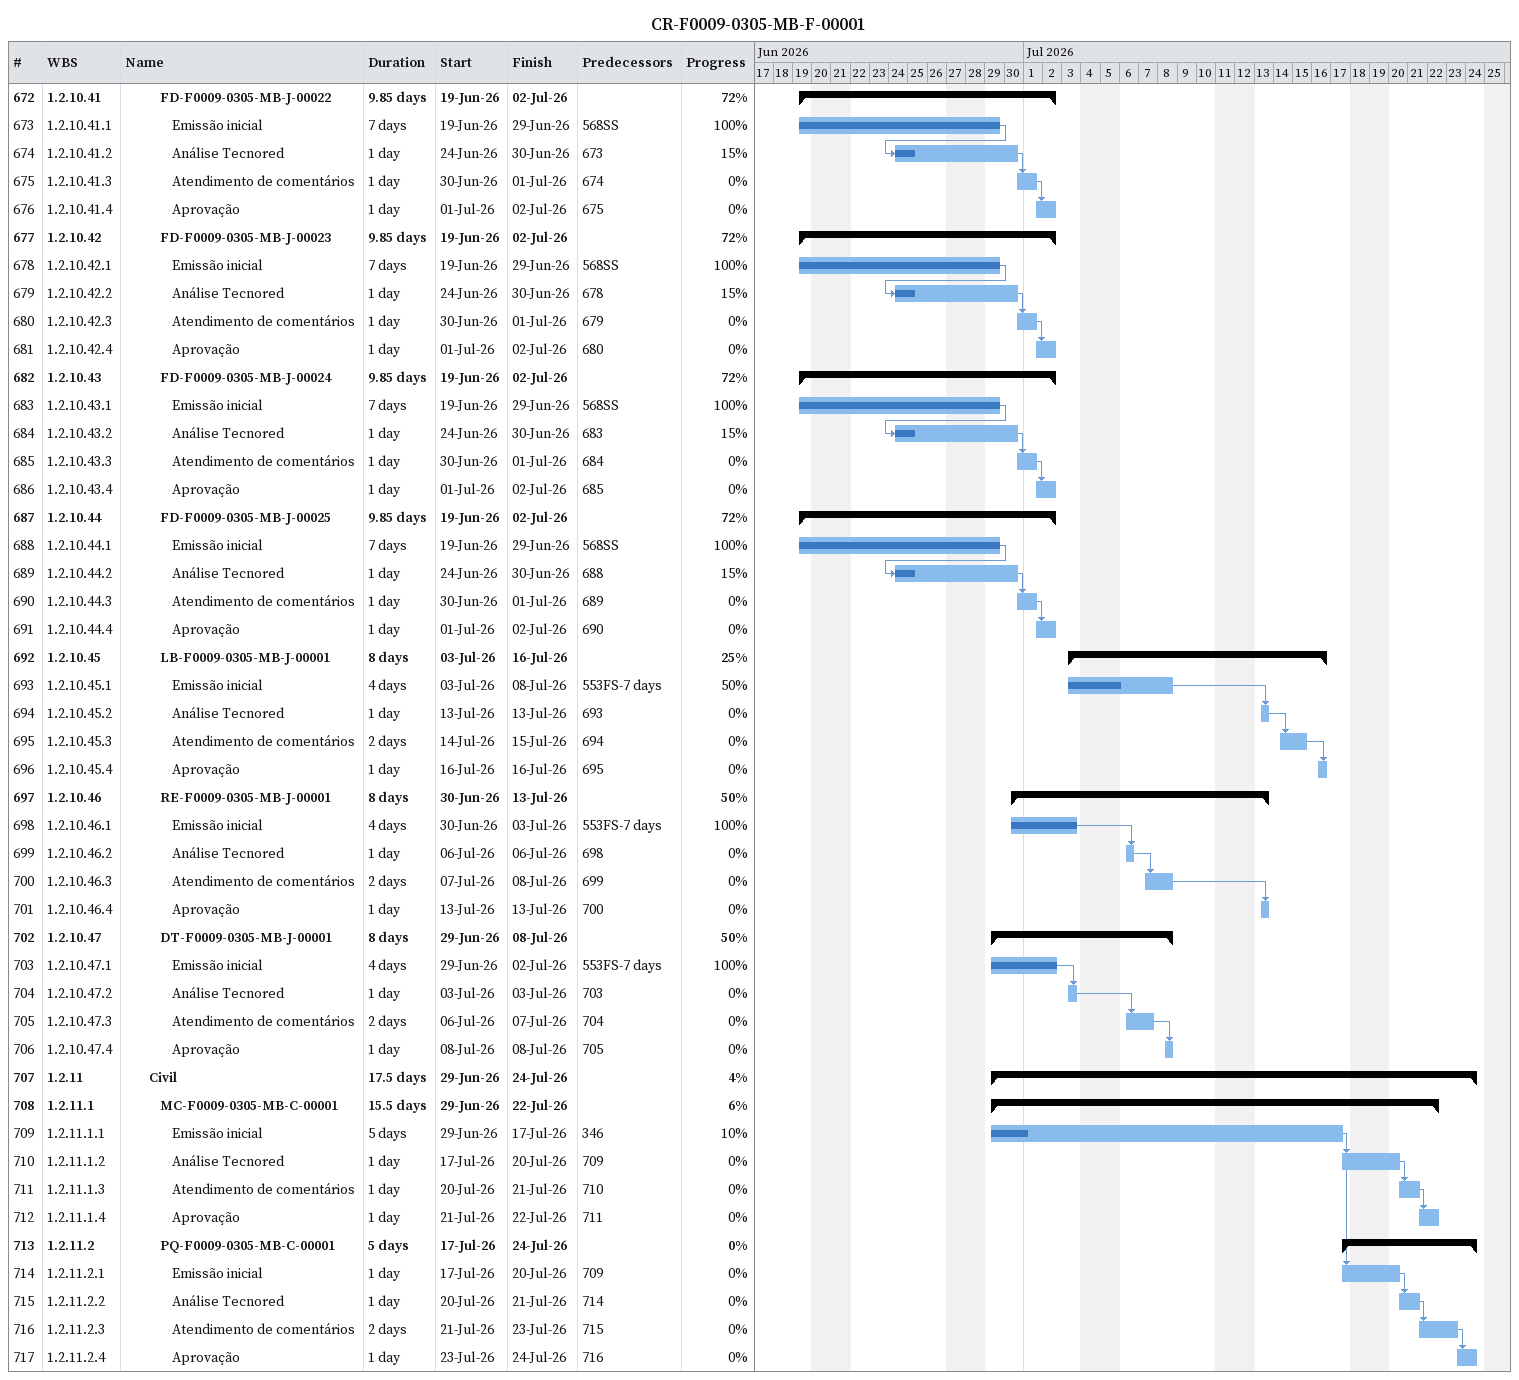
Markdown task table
CR-F0009-0305-MB-F-00001

| ID | WBS | Task | Duration | Start | Finish | Predecessors | % complete |
|---|---|---|---|---|---|---|---|
| 672 | 1.2.10.41 | **FD-F0009-0305-MB-J-00022** | 9.85d | 2026-06-19 | 2026-07-02 |  | 72 |
| 673 | 1.2.10.41.1 | Emissão inicial | 7d | 2026-06-19 | 2026-06-29 | 568SS | 100 |
| 674 | 1.2.10.41.2 | Análise Tecnored | 1d | 2026-06-24 | 2026-06-30 | 673 | 15 |
| 675 | 1.2.10.41.3 | Atendimento de comentários | 1d | 2026-06-30 | 2026-07-01 | 674 | 0 |
| 676 | 1.2.10.41.4 | Aprovação | 1d | 2026-07-01 | 2026-07-02 | 675 | 0 |
| 677 | 1.2.10.42 | **FD-F0009-0305-MB-J-00023** | 9.85d | 2026-06-19 | 2026-07-02 |  | 72 |
| 678 | 1.2.10.42.1 | Emissão inicial | 7d | 2026-06-19 | 2026-06-29 | 568SS | 100 |
| 679 | 1.2.10.42.2 | Análise Tecnored | 1d | 2026-06-24 | 2026-06-30 | 678 | 15 |
| 680 | 1.2.10.42.3 | Atendimento de comentários | 1d | 2026-06-30 | 2026-07-01 | 679 | 0 |
| 681 | 1.2.10.42.4 | Aprovação | 1d | 2026-07-01 | 2026-07-02 | 680 | 0 |
| 682 | 1.2.10.43 | **FD-F0009-0305-MB-J-00024** | 9.85d | 2026-06-19 | 2026-07-02 |  | 72 |
| 683 | 1.2.10.43.1 | Emissão inicial | 7d | 2026-06-19 | 2026-06-29 | 568SS | 100 |
| 684 | 1.2.10.43.2 | Análise Tecnored | 1d | 2026-06-24 | 2026-06-30 | 683 | 15 |
| 685 | 1.2.10.43.3 | Atendimento de comentários | 1d | 2026-06-30 | 2026-07-01 | 684 | 0 |
| 686 | 1.2.10.43.4 | Aprovação | 1d | 2026-07-01 | 2026-07-02 | 685 | 0 |
| 687 | 1.2.10.44 | **FD-F0009-0305-MB-J-00025** | 9.85d | 2026-06-19 | 2026-07-02 |  | 72 |
| 688 | 1.2.10.44.1 | Emissão inicial | 7d | 2026-06-19 | 2026-06-29 | 568SS | 100 |
| 689 | 1.2.10.44.2 | Análise Tecnored | 1d | 2026-06-24 | 2026-06-30 | 688 | 15 |
| 690 | 1.2.10.44.3 | Atendimento de comentários | 1d | 2026-06-30 | 2026-07-01 | 689 | 0 |
| 691 | 1.2.10.44.4 | Aprovação | 1d | 2026-07-01 | 2026-07-02 | 690 | 0 |
| 692 | 1.2.10.45 | **LB-F0009-0305-MB-J-00001** | 8d | 2026-07-03 | 2026-07-16 |  | 25 |
| 693 | 1.2.10.45.1 | Emissão inicial | 4d | 2026-07-03 | 2026-07-08 | 553FS-7d | 50 |
| 694 | 1.2.10.45.2 | Análise Tecnored | 1d | 2026-07-13 | 2026-07-13 | 693 | 0 |
| 695 | 1.2.10.45.3 | Atendimento de comentários | 2d | 2026-07-14 | 2026-07-15 | 694 | 0 |
| 696 | 1.2.10.45.4 | Aprovação | 1d | 2026-07-16 | 2026-07-16 | 695 | 0 |
| 697 | 1.2.10.46 | **RE-F0009-0305-MB-J-00001** | 8d | 2026-06-30 | 2026-07-13 |  | 50 |
| 698 | 1.2.10.46.1 | Emissão inicial | 4d | 2026-06-30 | 2026-07-03 | 553FS-7d | 100 |
| 699 | 1.2.10.46.2 | Análise Tecnored | 1d | 2026-07-06 | 2026-07-06 | 698 | 0 |
| 700 | 1.2.10.46.3 | Atendimento de comentários | 2d | 2026-07-07 | 2026-07-08 | 699 | 0 |
| 701 | 1.2.10.46.4 | Aprovação | 1d | 2026-07-13 | 2026-07-13 | 700 | 0 |
| 702 | 1.2.10.47 | **DT-F0009-0305-MB-J-00001** | 8d | 2026-06-29 | 2026-07-08 |  | 50 |
| 703 | 1.2.10.47.1 | Emissão inicial | 4d | 2026-06-29 | 2026-07-02 | 553FS-7d | 100 |
| 704 | 1.2.10.47.2 | Análise Tecnored | 1d | 2026-07-03 | 2026-07-03 | 703 | 0 |
| 705 | 1.2.10.47.3 | Atendimento de comentários | 2d | 2026-07-06 | 2026-07-07 | 704 | 0 |
| 706 | 1.2.10.47.4 | Aprovação | 1d | 2026-07-08 | 2026-07-08 | 705 | 0 |
| 707 | 1.2.11 | **Civil** | 17.5d | 2026-06-29 | 2026-07-24 |  | 4 |
| 708 | 1.2.11.1 | **MC-F0009-0305-MB-C-00001** | 15.5d | 2026-06-29 | 2026-07-22 |  | 6 |
| 709 | 1.2.11.1.1 | Emissão inicial | 5d | 2026-06-29 | 2026-07-17 | 346 | 10 |
| 710 | 1.2.11.1.2 | Análise Tecnored | 1d | 2026-07-17 | 2026-07-20 | 709 | 0 |
| 711 | 1.2.11.1.3 | Atendimento de comentários | 1d | 2026-07-20 | 2026-07-21 | 710 | 0 |
| 712 | 1.2.11.1.4 | Aprovação | 1d | 2026-07-21 | 2026-07-22 | 711 | 0 |
| 713 | 1.2.11.2 | **PQ-F0009-0305-MB-C-00001** | 5d | 2026-07-17 | 2026-07-24 |  | 0 |
| 714 | 1.2.11.2.1 | Emissão inicial | 1d | 2026-07-17 | 2026-07-20 | 709 | 0 |
| 715 | 1.2.11.2.2 | Análise Tecnored | 1d | 2026-07-20 | 2026-07-21 | 714 | 0 |
| 716 | 1.2.11.2.3 | Atendimento de comentários | 2d | 2026-07-21 | 2026-07-23 | 715 | 0 |
| 717 | 1.2.11.2.4 | Aprovação | 1d | 2026-07-23 | 2026-07-24 | 716 | 0 |
